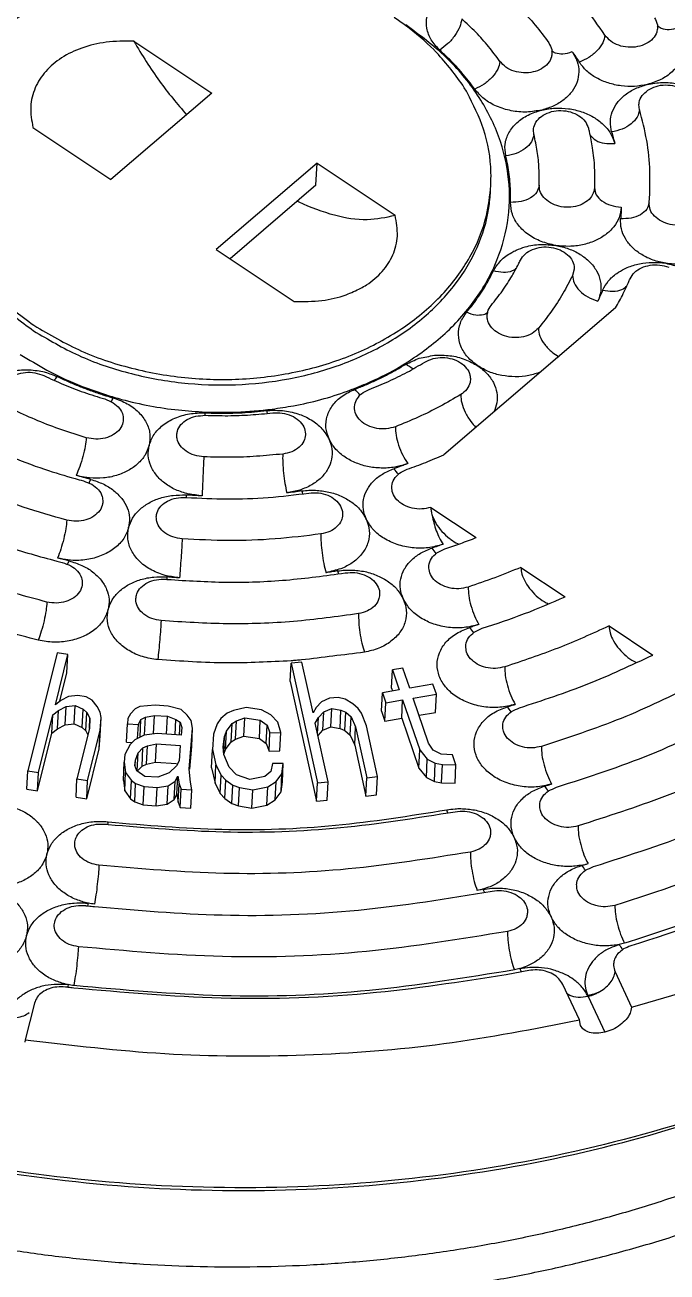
# Model space of a CAD drawing. Extents: x 0 to 594, y 0 to 420.
# Drawn here: x 288.3 to 317.3, y 281.8 to 338 of the extents above; entities that cross this region are included whole.
import ezdxf

# ---------------------------------------------------------------- set-up
doc = ezdxf.new("R2010")
doc.units = 0
doc.header["$LTSCALE"] = 32.67
doc.header["$MEASUREMENT"] = 0

msp = doc.modelspace()

# ---------------------------------------------------------------- linework, layer by layer
at = {"color": 7, "linetype": 'Continuous'}
for p, q in [((293.241, 337.252), (296.761, 334.91)), ((296.761, 334.91), (292.211, 331.024)), ((316.051, 334.168), (316.022, 334.409)), ((288.691, 333.366), (292.211, 331.024)), ((311.284, 333.051), (311.265, 333.256)), ((301.506, 331.754), (296.955, 327.868)), ((301.455, 330.763), (301.506, 331.754)), ((301.506, 331.754), (305.026, 329.412)), ((301.455, 330.763), (297.579, 327.453)), ((314.017, 330.656), (314.017, 330.646)), ((314.017, 330.648), (314.017, 330.648)), ((316.481, 329.992), (316.507, 330.377)), ((316.479, 329.968), (316.481, 329.992)), ((296.955, 327.868), (300.476, 325.526)), ((313.1, 326.979), (313.028, 326.702)), ((314.967, 325.23), (307.217, 318.611)), ((306.638, 316.242), (308.685, 314.88)), ((310.701, 313.539), (312.696, 312.212)), ((314.675, 310.895), (316.641, 309.587)), ((289.788, 309.685), (288.458, 304.368)), ((289.704, 307.344), (290.27, 309.606)), ((290.27, 309.606), (289.788, 309.685)), ((290.227, 308.78), (290.27, 309.606)), ((300.293, 308.392), (300.336, 309.218)), ((300.82, 309.267), (300.336, 309.218)), ((300.336, 309.218), (301.522, 303.826)), ((301.325, 306.973), (300.82, 309.267)), ((289.908, 307.503), (290.227, 308.78)), ((304.861, 308.094), (304.903, 308.92)), ((305.378, 309.001), (304.903, 308.92)), ((304.903, 308.92), (305.21, 308.017)), ((305.685, 308.098), (305.378, 309.001)), ((300.293, 308.392), (301.48, 303)), ((304.861, 308.094), (304.905, 307.965)), ((306.731, 308.276), (305.685, 308.098)), ((306.884, 307.824), (306.731, 308.276)), ((289.954, 307.539), (289.704, 307.344)), ((290.299, 307.718), (289.954, 307.539)), ((290.714, 307.768), (290.299, 307.718)), ((291.099, 307.706), (290.714, 307.768)), ((291.36, 307.545), (291.099, 307.706)), ((291.593, 307.272), (291.36, 307.545)), ((302.07, 307.636), (301.708, 307.481)), ((302.457, 307.675), (302.07, 307.636)), ((302.772, 307.59), (302.457, 307.675)), ((303.113, 307.39), (302.772, 307.59)), ((304.408, 307.061), (304.45, 307.887)), ((305.21, 308.017), (304.45, 307.887)), ((304.45, 307.887), (304.604, 307.435)), ((304.604, 307.435), (305.364, 307.565)), ((305.321, 306.739), (305.364, 307.565)), ((305.364, 307.565), (306.132, 305.306)), ((305.839, 307.646), (306.884, 307.824)), ((306.53, 305.613), (305.839, 307.646)), ((306.842, 306.998), (306.884, 307.824)), ((289.591, 306.891), (289.84, 307.086)), ((289.798, 306.26), (289.84, 307.086)), ((289.84, 307.086), (290.186, 307.266)), ((290.144, 306.439), (290.186, 307.266)), ((290.186, 307.266), (290.6, 307.316)), ((290.558, 306.49), (290.6, 307.316)), ((290.6, 307.316), (290.958, 307.14)), ((290.915, 306.314), (290.958, 307.14)), ((290.958, 307.14), (291.123, 306.996)), ((291.08, 306.169), (291.123, 306.996)), ((291.123, 306.996), (291.259, 306.738)), ((291.73, 307.015), (291.593, 307.272)), ((291.769, 306.773), (291.73, 307.015)), ((293.307, 307.159), (293.092, 306.942)), ((293.513, 307.26), (293.307, 307.159)), ((294.208, 307.328), (293.513, 307.26)), ((294.795, 307.287), (294.208, 307.328)), ((295.373, 307.131), (294.795, 307.287)), ((295.648, 306.88), (295.373, 307.131)), ((297.447, 306.965), (297.172, 306.727)), ((297.732, 307.087), (297.447, 306.965)), ((298.311, 307.216), (297.732, 307.087)), ((299.005, 307.116), (298.311, 307.216)), ((299.416, 306.893), (299.005, 307.116)), ((301.468, 307.222), (301.325, 306.973)), ((301.708, 307.481), (301.468, 307.222)), ((301.569, 306.763), (301.809, 307.022)), ((301.766, 306.196), (301.809, 307.022)), ((301.809, 307.022), (302.171, 307.177)), ((302.128, 306.351), (302.171, 307.177)), ((302.171, 307.177), (302.583, 307.102)), ((302.54, 306.275), (302.583, 307.102)), ((302.583, 307.102), (302.802, 307.007)), ((302.759, 306.18), (302.802, 307.007)), ((302.802, 307.007), (303.046, 306.797)), ((303.357, 307.181), (303.113, 307.39)), ((303.505, 306.961), (303.357, 307.181)), ((303.728, 306.397), (303.505, 306.961)), ((304.408, 307.061), (304.561, 306.609)), ((304.561, 306.609), (304.604, 307.435)), ((306.102, 306.872), (306.842, 306.998)), ((288.94, 304.29), (289.591, 306.891)), ((289.548, 306.065), (289.591, 306.891)), ((289.798, 306.26), (290.144, 306.439)), ((290.144, 306.439), (290.558, 306.49)), ((290.558, 306.49), (290.915, 306.314)), ((291.235, 306.27), (291.259, 306.738)), ((291.259, 306.738), (291.242, 306.27)), ((291.724, 306.191), (291.769, 306.773)), ((291.727, 305.947), (291.769, 306.773)), ((292.913, 305.661), (292.956, 306.487)), ((292.975, 306.718), (292.956, 306.487)), ((292.956, 306.487), (293.445, 306.453)), ((293.092, 306.942), (292.975, 306.718)), ((293.413, 305.83), (293.445, 306.453)), ((293.445, 306.453), (293.563, 306.677)), ((293.522, 305.883), (293.563, 306.677)), ((293.563, 306.677), (293.768, 306.779)), ((293.726, 305.971), (293.768, 306.779)), ((293.768, 306.779), (294.169, 306.867)), ((294.127, 306.041), (294.169, 306.867)), ((294.169, 306.867), (294.757, 306.826)), ((294.715, 306.017), (294.757, 306.826)), ((294.757, 306.826), (295.139, 306.684)), ((295.103, 305.991), (295.139, 306.684)), ((295.139, 306.684), (295.325, 306.555)), ((295.295, 305.976), (295.325, 306.555)), ((295.325, 306.555), (295.404, 306.318)), ((295.824, 306.636), (295.648, 306.88)), ((295.894, 306.284), (295.824, 306.636)), ((296.995, 306.491), (296.836, 306.024)), ((297.172, 306.727), (296.995, 306.491)), ((297.414, 306.153), (297.68, 306.506)), ((297.638, 305.68), (297.68, 306.506)), ((297.68, 306.506), (297.867, 306.627)), ((297.824, 305.8), (297.867, 306.627)), ((297.867, 306.627), (298.249, 306.751)), ((298.207, 305.925), (298.249, 306.751)), ((298.249, 306.751), (298.944, 306.651)), ((298.902, 305.825), (298.944, 306.651)), ((298.944, 306.651), (299.257, 306.426)), ((299.214, 305.6), (299.257, 306.426)), ((299.257, 306.426), (299.382, 306.081)), ((299.737, 306.553), (299.416, 306.893)), ((299.872, 306.092), (299.737, 306.553)), ((301.426, 306.514), (301.569, 306.763)), ((302.006, 303.876), (301.426, 306.514)), ((301.531, 306.034), (301.569, 306.763)), ((303.003, 305.971), (303.046, 306.797)), ((303.046, 306.797), (303.244, 306.348)), ((304.233, 304.103), (303.728, 306.397)), ((304.561, 306.609), (305.321, 306.739)), ((305.321, 306.739), (306.09, 304.48)), ((288.898, 303.464), (289.548, 306.065)), ((289.548, 306.065), (289.798, 306.26)), ((291.242, 306.27), (290.676, 304.008)), ((290.915, 306.314), (291.08, 306.169)), ((291.08, 306.169), (291.173, 305.994)), ((291.159, 303.929), (291.724, 306.191)), ((291.682, 305.365), (291.724, 306.191)), ((291.682, 305.365), (291.727, 305.947)), ((293.701, 305.972), (293.29, 305.769)), ((294.298, 306.046), (293.701, 305.972)), ((295.375, 305.972), (294.298, 306.046)), ((295.404, 306.318), (295.375, 305.972)), ((295.74, 304.439), (295.894, 306.284)), ((295.851, 305.457), (295.894, 306.284)), ((296.836, 306.024), (296.793, 305.327)), ((297.273, 305.454), (297.334, 305.919)), ((297.296, 305.17), (297.334, 305.919)), ((297.334, 305.919), (297.414, 306.153)), ((297.372, 305.327), (297.414, 306.153)), ((297.824, 305.8), (298.207, 305.925)), ((298.207, 305.925), (298.902, 305.825)), ((299.34, 305.255), (299.382, 306.081)), ((299.382, 306.081), (299.872, 306.092)), ((299.829, 305.266), (299.872, 306.092)), ((301.548, 305.96), (301.766, 306.196)), ((301.766, 306.196), (302.128, 306.351)), ((302.128, 306.351), (302.54, 306.275)), ((302.54, 306.275), (302.759, 306.18)), ((302.759, 306.18), (303.003, 305.971)), ((303.003, 305.971), (303.201, 305.522)), ((303.201, 305.522), (303.244, 306.348)), ((303.244, 306.348), (303.749, 304.053)), ((291.116, 303.103), (291.682, 305.365)), ((293.075, 305.552), (292.84, 305.104)), ((292.913, 305.661), (293.166, 305.644)), ((293.29, 305.769), (293.075, 305.552)), ((293.438, 305.179), (293.653, 305.396)), ((293.61, 304.569), (293.653, 305.396)), ((293.653, 305.396), (293.858, 305.497)), ((293.816, 304.671), (293.858, 305.497)), ((293.858, 305.497), (294.259, 305.585)), ((294.217, 304.759), (294.259, 305.585)), ((294.259, 305.585), (295.337, 305.511)), ((295.337, 305.511), (295.279, 304.819)), ((295.766, 304.437), (295.851, 305.457)), ((296.75, 304.501), (296.793, 305.327)), ((296.793, 305.327), (296.946, 304.635)), ((297.301, 305.107), (297.273, 305.454)), ((297.3, 305.117), (297.372, 305.327)), ((297.372, 305.327), (297.638, 305.68)), ((297.638, 305.68), (297.824, 305.8)), ((298.902, 305.825), (299.214, 305.6)), ((299.214, 305.6), (299.34, 305.255)), ((299.34, 305.255), (299.829, 305.266)), ((303.201, 305.522), (303.706, 303.227)), ((306.09, 304.48), (306.132, 305.306)), ((306.132, 305.306), (306.476, 304.887)), ((306.741, 305.291), (306.53, 305.613)), ((307.103, 305.113), (306.741, 305.291)), ((292.769, 303.932), (292.812, 304.758)), ((292.84, 305.104), (292.812, 304.758)), ((292.812, 304.758), (292.871, 304.29)), ((293.292, 304.609), (293.311, 304.84)), ((293.299, 304.609), (293.311, 304.84)), ((293.311, 304.84), (293.438, 305.179)), ((293.396, 304.37), (293.438, 305.179)), ((293.816, 304.671), (294.217, 304.759)), ((294.217, 304.759), (295.169, 304.693)), ((295.279, 304.819), (295.162, 304.595)), ((297.543, 304.533), (297.301, 305.107)), ((299.982, 304.703), (299.493, 304.692)), ((299.921, 304.238), (299.982, 304.703)), ((299.94, 303.877), (299.982, 304.703)), ((306.433, 304.061), (306.476, 304.887)), ((306.476, 304.887), (306.838, 304.71)), ((306.795, 303.884), (306.838, 304.71)), ((306.838, 304.71), (307.161, 304.646)), ((307.616, 305.082), (307.103, 305.113)), ((307.77, 304.63), (307.616, 305.082)), ((288.415, 303.542), (288.458, 304.368)), ((288.458, 304.368), (288.94, 304.29)), ((288.898, 303.464), (288.94, 304.29)), ((292.829, 303.464), (292.871, 304.29)), ((292.871, 304.29), (293.136, 303.924)), ((293.37, 304.372), (293.292, 304.609)), ((293.743, 304.114), (293.37, 304.372)), ((293.395, 304.352), (293.61, 304.569)), ((293.61, 304.569), (293.816, 304.671)), ((294.839, 304.27), (294.33, 304.073)), ((295.162, 304.595), (294.839, 304.27)), ((295.79, 303.856), (295.74, 304.439)), ((296.75, 304.501), (296.904, 303.809)), ((296.904, 303.809), (296.946, 304.635)), ((296.946, 304.635), (297.179, 304.177)), ((297.136, 303.351), (297.179, 304.177)), ((297.179, 304.177), (297.393, 303.95)), ((297.864, 304.192), (297.543, 304.533)), ((298.471, 303.974), (297.864, 304.192)), ((299.422, 304.343), (299.147, 304.105)), ((299.493, 304.692), (299.422, 304.343)), ((299.655, 303.885), (299.921, 304.238)), ((299.879, 303.412), (299.921, 304.238)), ((306.09, 304.48), (306.433, 304.061)), ((307.119, 303.819), (307.161, 304.646)), ((307.161, 304.646), (307.77, 304.63)), ((307.727, 303.804), (307.77, 304.63)), ((290.634, 303.181), (290.676, 304.008)), ((290.676, 304.008), (291.159, 303.929)), ((291.116, 303.103), (291.159, 303.929)), ((292.769, 303.932), (292.829, 303.464)), ((293.094, 303.098), (293.136, 303.924)), ((293.136, 303.924), (293.322, 303.795)), ((293.28, 302.969), (293.322, 303.795)), ((293.322, 303.795), (293.704, 303.653)), ((293.662, 302.827), (293.704, 303.653)), ((293.704, 303.653), (294.292, 303.612)), ((294.33, 304.073), (293.743, 304.114)), ((294.249, 302.786), (294.292, 303.612)), ((294.292, 303.612), (294.791, 303.693)), ((294.749, 302.867), (294.791, 303.693)), ((294.791, 303.693), (295.104, 303.904)), ((295.062, 303.077), (295.104, 303.904)), ((295.104, 303.904), (295.221, 304.127)), ((295.179, 303.301), (295.221, 304.127)), ((295.221, 304.127), (295.29, 303.775)), ((295.248, 302.949), (295.29, 303.775)), ((295.29, 303.775), (295.369, 303.537)), ((295.859, 303.503), (295.79, 303.856)), ((296.904, 303.809), (297.136, 303.351)), ((297.351, 303.124), (297.393, 303.95)), ((297.393, 303.95), (297.705, 303.725)), ((297.663, 302.899), (297.705, 303.725)), ((297.705, 303.725), (298.008, 303.616)), ((297.966, 302.79), (298.008, 303.616)), ((298.008, 303.616), (298.605, 303.513)), ((299.147, 304.105), (298.471, 303.974)), ((298.605, 303.513), (299.282, 303.644)), ((299.239, 302.818), (299.282, 303.644)), ((299.282, 303.644), (299.655, 303.885)), ((299.613, 303.058), (299.655, 303.885)), ((299.879, 303.412), (299.94, 303.877)), ((301.48, 303), (301.522, 303.826)), ((301.522, 303.826), (302.006, 303.876)), ((301.964, 303.049), (302.006, 303.876)), ((303.706, 303.227), (303.749, 304.053)), ((303.749, 304.053), (304.233, 304.103)), ((304.19, 303.277), (304.233, 304.103)), ((306.433, 304.061), (306.795, 303.884)), ((306.795, 303.884), (307.119, 303.819)), ((307.119, 303.819), (307.727, 303.804)), ((288.415, 303.542), (288.898, 303.464)), ((290.634, 303.181), (291.116, 303.103)), ((292.829, 303.464), (293.094, 303.098)), ((293.094, 303.098), (293.28, 302.969)), ((294.749, 302.867), (295.062, 303.077)), ((295.062, 303.077), (295.179, 303.301)), ((295.179, 303.301), (295.248, 302.949)), ((295.327, 302.711), (295.369, 303.537)), ((295.369, 303.537), (295.859, 303.503)), ((295.816, 302.677), (295.859, 303.503)), ((297.136, 303.351), (297.351, 303.124)), ((297.351, 303.124), (297.663, 302.899)), ((298.563, 302.687), (298.605, 303.513)), ((299.239, 302.818), (299.613, 303.058)), ((299.613, 303.058), (299.879, 303.412)), ((301.48, 303), (301.964, 303.049)), ((303.706, 303.227), (304.19, 303.277)), ((293.28, 302.969), (293.662, 302.827)), ((293.662, 302.827), (294.249, 302.786)), ((294.249, 302.786), (294.749, 302.867)), ((295.248, 302.949), (295.327, 302.711)), ((295.327, 302.711), (295.816, 302.677)), ((297.663, 302.899), (297.966, 302.79)), ((297.966, 302.79), (298.563, 302.687)), ((298.563, 302.687), (299.239, 302.818)), ((314.944, 295.311), (315.69, 293.705)), ((313.334, 293.134), (312.587, 294.74)), ((313.723, 294.199), (314.475, 292.583)), ((288.758, 293.892), (288.346, 292.244)), ((313.379, 292.891), (313.334, 293.134)), ((288.346, 292.244), (288.331, 292.141))]:
    msp.add_line(p, q, dxfattribs=at)
for points in [[(314.488, 337.529), (313.586, 338.771), (312.534, 339.947), (311.341, 341.047)], [(289.451, 339.102), (288.551, 338.634), (286.661, 337.316), (285.162, 335.739), (284.109, 333.964), (283.544, 332.059), (283.487, 330.099), (283.94, 328.156), (284.888, 326.302), (286.078, 324.828)], [(307.034, 336.859), (306.655, 337.321), (306.461, 337.837), (306.466, 338.365), (306.665, 338.863), (307.04, 339.294)], [(309.931, 339.444), (310.672, 338.727), (311.345, 337.974), (311.949, 337.189)], [(305.493, 337.971), (304.984, 338.329)], [(306.893, 336.749), (306.779, 336.865), (305.493, 337.971)], [(306.115, 323.146), (306.97, 323.81), (308.47, 325.387), (309.522, 327.162), (310.087, 329.067), (310.144, 331.027), (309.691, 332.97), (308.744, 334.824), (307.332, 336.52), (305.51, 337.988)], [(308.028, 338.272), (307.94, 337.911), (307.72, 337.516), (307.402, 337.147), (307.034, 336.859)], [(309.753, 336.345), (309.237, 337.015), (308.661, 337.659), (308.028, 338.272)], [(317.806, 337.873), (318.027, 337.36), (318.049, 336.829), (317.874, 336.322), (317.519, 335.879), (317.014, 335.532), (316.397, 335.306)], [(316.729, 338.309), (316.85, 337.994), (316.856, 337.855)], [(316.839, 337.968), (317.026, 337.839)], [(317.026, 337.839), (317.381, 337.787), (317.806, 337.873)], [(314.488, 337.529), (314.387, 337.183), (314.13, 336.831), (313.758, 336.525), (313.326, 336.313)], [(316.856, 337.855), (316.822, 337.67), (316.648, 337.375), (316.348, 337.147), (315.959, 337.011), (315.528, 336.985), (315.106, 337.072), (314.745, 337.261), (314.488, 337.529)], [(293.241, 337.252), (291.991, 337.209), (290.897, 336.949), (289.981, 336.503), (289.272, 335.897), (288.798, 335.157), (288.592, 334.307), (288.691, 333.366)], [(293.241, 337.252), (294.399, 335.452), (295.622, 333.937)], [(308.273, 334.942), (308.141, 335.161), (306.893, 336.749)], [(308.612, 335.097), (308.335, 335.468), (308.039, 335.83), (307.723, 336.183), (307.388, 336.526), (307.034, 336.859)], [(313.005, 336.785), (313.232, 336.342), (313.307, 335.878), (313.228, 335.42), (313.004, 334.996), (312.649, 334.631), (312.186, 334.345), (311.639, 334.154)], [(311.949, 337.189), (312.087, 336.877), (312.099, 336.703)], [(312.078, 336.831), (312.241, 336.729)], [(312.241, 336.729), (312.588, 336.686), (313.005, 336.785)], [(313.005, 336.785), (313.168, 336.55), (313.326, 336.313)], [(309.753, 336.345), (309.653, 335.997), (309.401, 335.637), (309.035, 335.321), (308.612, 335.097)], [(312.099, 336.703), (312.075, 336.552), (311.916, 336.252), (311.628, 336.015), (311.247, 335.869), (310.817, 335.83), (310.392, 335.905), (310.022, 336.084), (309.753, 336.345)], [(316.397, 335.306), (315.815, 335.221), (315.218, 335.244), (314.638, 335.373), (314.109, 335.602), (313.662, 335.921), (313.326, 336.313)], [(311.639, 334.154), (310.957, 334.065), (310.261, 334.123), (309.603, 334.325), (309.038, 334.658), (308.612, 335.097)], [(314.789, 333.165), (314.73, 333.625), (314.82, 334.073), (315.05, 334.487), (315.405, 334.842), (315.862, 335.12), (316.397, 335.306)], [(316.397, 335.306), (317.078, 335.394), (317.771, 335.337), (318.424, 335.138), (318.752, 334.971)], [(316.425, 335.054), (316.791, 335.221), (317.214, 335.283), (317.645, 335.231), (318.03, 335.072), (318.323, 334.826), (318.49, 334.521)], [(309.342, 330.748), (309.347, 331.342), (309.01, 333.293), (308.273, 334.942)], [(316.022, 334.409), (316.032, 334.494), (316.162, 334.802), (316.425, 335.054)], [(310.013, 332.083), (309.986, 332.619), (310.159, 333.13), (310.515, 333.577), (311.022, 333.927), (311.639, 334.154)], [(311.639, 334.154), (312.235, 334.239), (312.844, 334.212), (313.432, 334.075), (313.965, 333.835), (314.41, 333.505), (314.739, 333.101), (314.928, 332.649)], [(311.703, 333.925), (312.078, 334.081), (312.504, 334.13), (312.932, 334.066), (313.309, 333.897), (313.591, 333.642), (313.742, 333.334)], [(316.051, 334.168), (315.942, 333.839), (315.664, 333.532), (315.259, 333.296), (314.789, 333.165)], [(316.507, 330.377), (316.513, 331.388), (316.37, 332.784), (316.051, 334.168)], [(311.265, 333.256), (311.281, 333.376), (311.427, 333.68), (311.703, 333.925)], [(311.284, 333.051), (311.174, 332.724), (310.894, 332.425), (310.486, 332.2), (310.013, 332.083)], [(311.52, 330.763), (311.512, 331.528), (311.433, 332.291), (311.284, 333.051)], [(313.742, 333.334), (313.777, 333.184)], [(313.777, 333.184), (313.916, 332.445), (314.008, 331.551), (314.017, 330.656)], [(313.819, 333.028), (314.072, 332.791), (314.461, 332.658), (314.928, 332.649)], [(314.789, 333.165), (314.862, 332.908), (314.928, 332.649)], [(284.362, 331.783), (284.389, 330.71), (284.811, 328.895), (285.696, 327.162), (287.014, 325.577), (288.72, 324.202)], [(284.375, 332.03), (284.369, 331.437), (284.707, 329.485), (285.576, 327.617), (286.937, 325.914), (288.733, 324.449)], [(310.228, 329.99), (310.232, 330.41), (310.212, 330.83), (310.169, 331.249), (310.102, 331.666), (310.013, 332.083)], [(288.733, 324.449), (290.883, 323.289), (293.295, 322.482), (295.862, 322.064), (298.473, 322.054), (301.013, 322.453), (303.372, 323.241), (305.446, 324.386), (307.145, 325.837), (308.394, 327.53), (309.139, 329.392), (309.342, 330.748)], [(311.52, 330.763), (311.408, 330.451), (311.124, 330.195), (310.709, 330.033), (310.228, 329.99)], [(314.017, 330.646), (313.93, 330.339), (313.703, 330.067), (313.364, 329.872), (312.952, 329.778), (312.519, 329.797), (312.115, 329.925), (311.79, 330.149), (311.583, 330.44), (311.52, 330.763)], [(314.017, 330.648), (314.096, 330.336), (314.353, 330.057), (314.749, 329.86), (315.224, 329.777)], [(288.72, 324.202), (290.743, 323.097), (292.994, 322.308), (295.385, 321.861), (297.828, 321.771), (300.232, 322.039), (302.509, 322.656), (304.57, 323.598), (306.335, 324.829), (307.737, 326.303), (308.72, 327.961), (309.249, 329.741), (309.329, 330.495)], [(300.618, 330.045), (300.684, 330.013), (302.294, 329.424), (303.766, 329.221), (305.026, 329.412)], [(312.267, 328.05), (311.608, 328.232), (311.033, 328.542), (310.588, 328.961), (310.311, 329.457), (310.228, 329.99)], [(315.224, 329.777), (315.128, 329.315), (314.885, 328.891), (314.511, 328.531), (314.031, 328.255), (313.475, 328.078), (312.876, 328.008), (312.267, 328.05)], [(316.479, 329.973), (316.37, 329.683), (316.086, 329.434), (315.672, 329.284), (315.192, 329.255)], [(315.224, 329.777), (315.211, 329.516), (315.192, 329.255)], [(318.974, 329.815), (318.871, 329.501), (318.63, 329.235), (318.281, 329.05), (317.864, 328.968), (317.431, 328.999), (317.034, 329.139), (316.72, 329.371), (316.528, 329.667), (316.479, 329.968)], [(303.475, 326.12), (303.735, 326.276), (304.445, 326.881), (304.918, 327.621), (305.125, 328.472), (305.026, 329.412)], [(317.226, 327.244), (316.657, 327.391), (316.146, 327.634), (315.722, 327.962), (315.408, 328.356), (315.227, 328.795), (315.192, 329.255)], [(320.178, 328.9), (320.031, 328.38), (319.697, 327.92), (319.204, 327.554), (318.597, 327.311), (317.921, 327.205), (317.226, 327.244)], [(243.498, 328.175), (243.458, 326.478), (244.025, 320.781), (245.66, 315.177), (248.33, 309.782), (251.984, 304.701), (256.549, 300.041), (261.929, 295.901), (268.017, 292.362), (274.685, 289.498), (281.796, 287.367), (289.208, 286.012), (296.769, 285.46), (304.324, 285.721), (311.721, 286.79), (318.81, 288.647), (325.444, 291.252), (331.49, 294.553), (336.826, 298.485)], [(310.281, 327.736), (310.49, 327.84)], [(310.49, 327.84), (310.893, 327.983), (311.572, 328.089), (312.267, 328.05)], [(310.675, 327.384), (310.889, 327.663), (311.219, 327.866), (311.626, 327.971), (312.06, 327.963), (312.468, 327.845)], [(312.267, 328.05), (312.849, 327.899), (313.368, 327.648), (313.795, 327.311), (314.104, 326.906), (314.276, 326.457), (314.297, 325.991), (314.163, 325.535)], [(312.468, 327.845), (312.803, 327.63), (313.022, 327.344), (313.101, 327.022), (313.1, 326.979)], [(309.358, 325.349), (309.86, 326.003), (310.3, 326.682), (310.586, 327.206)], [(309.455, 326.899), (309.788, 327.365), (310.281, 327.736)], [(310.586, 327.206), (310.675, 327.384)], [(315.369, 326.996), (315.494, 327.053), (316.043, 327.222), (316.631, 327.287), (317.226, 327.244)], [(317.226, 327.244), (317.885, 327.063), (318.457, 326.754), (318.901, 326.34), (319.179, 325.849), (319.266, 325.32), (319.251, 325.146)], [(308.251, 325.038), (308.534, 325.394), (308.795, 325.758), (309.036, 326.131), (309.256, 326.511), (309.455, 326.899)], [(310.502, 327.022), (310.3, 326.9), (309.909, 326.832), (309.455, 326.899)], [(313.028, 326.702), (312.59, 325.88), (312.075, 325.085), (311.487, 324.32)], [(313.028, 326.702), (313.102, 326.36), (313.343, 326.018), (313.715, 325.728), (314.163, 325.535)], [(314.384, 326.026), (314.638, 326.439), (315.016, 326.787), (315.369, 326.996)], [(315.619, 326.545), (315.816, 326.827), (316.131, 327.039), (316.526, 327.156), (316.956, 327.165), (317.367, 327.064)], [(300.476, 325.526), (301.726, 325.569), (302.82, 325.829), (303.475, 326.12)], [(315.479, 326.213), (315.239, 326.051), (314.844, 325.971), (314.384, 326.026)], [(314.967, 325.23), (315.314, 325.88), (315.548, 326.38)], [(315.548, 326.38), (315.619, 326.545)], [(314.384, 326.026), (314.276, 325.78), (314.163, 325.535)], [(308.755, 322.621), (308.295, 323.023), (307.995, 323.503), (307.882, 324.027), (307.968, 324.552), (308.251, 325.038)], [(309.016, 324.916), (308.661, 324.904), (308.251, 325.038)], [(309.205, 325.015), (309.016, 324.916)], [(309.175, 324.899), (309.199, 325.05), (309.358, 325.349)], [(311.487, 324.32), (311.2, 324.083), (310.818, 323.936), (310.389, 323.898), (309.964, 323.973), (309.594, 324.151), (309.324, 324.412), (309.187, 324.725), (309.175, 324.899)], [(336.79, 298.536), (331.543, 294.681), (325.499, 291.382), (318.87, 288.779), (311.791, 286.923), (304.404, 285.851), (296.855, 285.583), (289.297, 286.126), (281.886, 287.47), (274.775, 289.586), (268.108, 292.43), (262.019, 295.948), (256.632, 300.065), (252.058, 304.697), (248.389, 309.753), (245.699, 315.128), (244.045, 320.714), (243.549, 324.311)], [(311.487, 324.32), (311.552, 323.965), (311.769, 323.585), (312.105, 323.239), (312.403, 323.035)], [(288.121, 323.138), (289.32, 322.424)], [(303.725, 321.818), (305.081, 322.491), (306.115, 323.146)], [(303.847, 321.554), (304.725, 321.921), (305.565, 322.334), (306.363, 322.791)], [(304.169, 321.974), (304.63, 322.2), (305.077, 322.442), (305.511, 322.697)], [(305.511, 322.697), (306.114, 322.969)], [(305.822, 322.481), (305.511, 322.697)], [(306.114, 322.969), (306.796, 323.099)], [(306.363, 322.791), (306.737, 322.947), (307.164, 322.997), (307.592, 322.933), (307.969, 322.763), (308.25, 322.509), (308.401, 322.2), (308.42, 321.995)], [(306.796, 323.099), (307.499, 323.079), (308.169, 322.915), (308.755, 322.621)], [(286.592, 321.831), (287.114, 322.165), (287.745, 322.376), (288.439, 322.445), (289.142, 322.365)], [(287.284, 321.459), (287.37, 321.766), (287.597, 322.038), (287.937, 322.233), (288.349, 322.327), (288.782, 322.308), (289.186, 322.18)], [(289.142, 322.365), (289.241, 322.341)], [(289.186, 322.18), (290.072, 321.783), (290.99, 321.432), (291.937, 321.129)], [(289.241, 322.341), (289.797, 322.138)], [(289.32, 322.424), (290.282, 321.957), (292.002, 321.311)], [(289.639, 321.972), (289.797, 322.138)], [(289.797, 322.138), (290.28, 321.915), (290.773, 321.707), (291.277, 321.515), (291.791, 321.338)], [(308.755, 322.621), (309.167, 322.273), (309.456, 321.864), (309.608, 321.417), (309.611, 320.957), (309.476, 320.535)], [(311.588, 322.34), (311.052, 322.187), (310.445, 322.132), (309.838, 322.19), (309.263, 322.356), (308.755, 322.621)], [(299.486, 320.672), (300.438, 320.824), (302.875, 321.483), (303.725, 321.818)], [(303.209, 321.565), (303.696, 321.762)], [(303.696, 321.762), (304.169, 321.974)], [(308.42, 321.995), (308.404, 321.875), (308.259, 321.571), (307.982, 321.326)], [(291.791, 321.338), (291.982, 321.277)], [(291.937, 321.129), (292.314, 320.96)], [(291.982, 321.277), (292.314, 321.177)], [(292.002, 321.311), (292.692, 321.112), (295.251, 320.634), (296.469, 320.541)], [(292.22, 321.002), (292.314, 321.177)], [(292.314, 321.177), (292.944, 320.913), (293.453, 320.532), (293.8, 320.065), (293.963, 319.551), (293.931, 319.03)], [(302.044, 319.319), (301.906, 319.834), (301.962, 320.355), (302.211, 320.843), (302.637, 321.259), (303.209, 321.565)], [(303.194, 320.78), (303.28, 321.086), (303.483, 321.338)], [(303.44, 321.308), (303.209, 321.565)], [(303.483, 321.338), (303.507, 321.359), (303.847, 321.554)], [(307.982, 321.326), (307.048, 320.792), (306.065, 320.308), (305.038, 319.878)], [(307.982, 321.326), (308.027, 320.955), (308.189, 320.528), (308.443, 320.111), (308.666, 319.848)], [(291.099, 319.382), (289.991, 319.736), (288.916, 320.146), (287.879, 320.611)], [(292.314, 320.96), (292.595, 320.706), (292.747, 320.397), (292.766, 320.191)], [(293.931, 319.03), (294.153, 319.52), (294.55, 319.943), (295.095, 320.265), (295.747, 320.458), (296.455, 320.504)], [(296.451, 320.394), (296.455, 320.504)], [(296.455, 320.504), (297.014, 320.489), (297.573, 320.491), (298.129, 320.511), (298.684, 320.548), (299.237, 320.603)], [(296.464, 320.393), (297.482, 320.376), (298.497, 320.413), (299.504, 320.502)], [(296.469, 320.541), (297.864, 320.537), (299.486, 320.672)], [(299.237, 320.603), (299.503, 320.623)], [(299.269, 320.48), (299.237, 320.603)], [(299.503, 320.623), (299.949, 320.607)], [(299.504, 320.502), (299.938, 320.494), (300.347, 320.376), (300.681, 320.161), (300.901, 319.875), (300.979, 319.553), (300.978, 319.51)], [(299.949, 320.607), (300.636, 320.462), (301.243, 320.181), (301.723, 319.79), (302.044, 319.319)], [(305.038, 319.878), (304.626, 319.784), (304.193, 319.803), (303.789, 319.931), (303.464, 320.155), (303.258, 320.445), (303.194, 320.769), (303.194, 320.78)], [(292.766, 320.191), (292.75, 320.071), (292.604, 319.768), (292.328, 319.523), (291.953, 319.367), (291.526, 319.318), (291.099, 319.382)], [(295.182, 319.521), (295.206, 319.672), (295.365, 319.971), (295.653, 320.209), (296.035, 320.355)], [(296.035, 320.355), (296.464, 320.393)], [(285.945, 319.357), (287.54, 318.602), (289.219, 317.961), (290.595, 317.539)], [(291.099, 319.382), (291.05, 318.999), (290.946, 318.542), (290.801, 318.079), (290.637, 317.682)], [(296.396, 318.52), (295.971, 318.595), (295.602, 318.774), (295.332, 319.035), (295.194, 319.347), (295.182, 319.521)], [(300.978, 319.51), (300.907, 319.233), (300.692, 318.955), (300.362, 318.751), (299.955, 318.647)], [(305.038, 319.878), (305.067, 319.498), (305.182, 319.049), (305.366, 318.598), (305.591, 318.214)], [(293.931, 319.03), (293.747, 318.598), (293.428, 318.215), (292.992, 317.905), (292.462, 317.684), (291.869, 317.569), (291.248, 317.567)], [(295.702, 316.843), (295.13, 317.038), (294.639, 317.33), (294.257, 317.699), (294.004, 318.122), (293.894, 318.574), (293.931, 319.03)], [(302.044, 319.319), (302.175, 318.869), (302.158, 318.412), (301.993, 317.975), (301.69, 317.581), (301.262, 317.257), (300.735, 317.022)], [(305.507, 318.184), (305.007, 318.057), (304.391, 318.015), (303.778, 318.087), (303.207, 318.269), (302.711, 318.546), (302.315, 318.903), (302.044, 319.319)], [(296.396, 318.52), (296.378, 318.133), (296.357, 317.662), (296.336, 317.179), (296.32, 316.758)], [(299.955, 318.647), (298.776, 318.543), (297.588, 318.5), (296.396, 318.52)], [(299.955, 318.647), (299.956, 318.26), (299.991, 317.791), (300.055, 317.311), (300.138, 316.893)], [(305.591, 318.214), (305.487, 318.175)], [(305.591, 318.214), (305.507, 318.184)], [(305.567, 317.96), (306.404, 318.271), (307.217, 318.611)], [(290.218, 315.668), (288.248, 316.255), (286.356, 316.977), (284.558, 317.828)], [(290.966, 317.589), (290.637, 317.682)], [(290.997, 317.6), (290.637, 317.682)], [(303.721, 315.71), (303.592, 316.15), (303.604, 316.598), (303.758, 317.03), (304.048, 317.42), (304.459, 317.746), (304.971, 317.987)], [(304.872, 317.171), (304.875, 317.205), (304.98, 317.516), (305.209, 317.769)], [(305.283, 318.099), (304.971, 317.987)], [(305.186, 317.724), (304.971, 317.987)], [(305.209, 317.769), (305.22, 317.778), (305.567, 317.96)], [(305.487, 318.175), (305.283, 318.099)], [(244.548, 317.488), (244.811, 315.551), (245.203, 313.625), (245.721, 311.712), (246.365, 309.819), (247.133, 307.949), (248.023, 306.107), (249.033, 304.298), (250.161, 302.527), (251.402, 300.797), (252.756, 299.113), (254.217, 297.48), (255.783, 295.901), (257.45, 294.38), (259.213, 292.921), (261.068, 291.528), (263.01, 290.204), (265.035, 288.953), (267.138, 287.776), (269.313, 286.679), (271.554, 285.662), (273.858, 284.73), (276.217, 283.883), (278.625, 283.124), (281.078, 282.456), (283.568, 281.879), (286.09, 281.395), (288.636, 281.005), (291.202, 280.711), (293.781, 280.513), (296.365, 280.411), (298.949, 280.406), (301.526, 280.498), (304.091, 280.686), (306.635, 280.97), (309.154, 281.35), (311.641, 281.824), (314.089, 282.392), (316.493, 283.051), (318.847, 283.8), (321.145, 284.638), (323.38, 285.562), (325.548, 286.57), (327.643, 287.659), (329.661, 288.828), (331.595, 290.072), (333.441, 291.388), (335.194, 292.774), (336.851, 294.227), (338.407, 295.741), (339.858, 297.314), (341.2, 298.942), (342.431, 300.621), (343.547, 302.346), (344.545, 304.113), (345.424, 305.918), (346.179, 307.757), (346.811, 309.624), (347.317, 311.516), (347.696, 313.427), (347.769, 313.895)], [(290.595, 317.539), (290.966, 317.44)], [(291.298, 317.501), (290.966, 317.589)], [(290.966, 317.44), (291.351, 317.282)], [(291.248, 317.567), (290.997, 317.6)], [(291.221, 317.335), (291.298, 317.501)], [(291.298, 317.501), (291.856, 317.297), (292.331, 317.003), (292.699, 316.636), (292.941, 316.218), (293.044, 315.775), (293.006, 315.329)], [(291.351, 317.282), (291.645, 317.035), (291.812, 316.731), (291.84, 316.49)], [(306.638, 316.242), (306.224, 316.17), (305.796, 316.209), (305.406, 316.354), (305.101, 316.588), (304.917, 316.883), (304.872, 317.171)], [(282.699, 316.552), (285.005, 315.424), (287.454, 314.489), (289.763, 313.821)], [(293.006, 315.329), (293.184, 315.752), (293.493, 316.128), (293.917, 316.438), (294.432, 316.661), (295.012, 316.784), (295.583, 316.8)], [(294.256, 315.82), (294.291, 316.005), (294.465, 316.299), (294.765, 316.528), (295.154, 316.663), (295.585, 316.689)], [(295.583, 316.8), (295.624, 316.797)], [(295.585, 316.689), (295.62, 316.687)], [(295.614, 316.687), (295.624, 316.797)], [(295.62, 316.687), (297.446, 316.623), (299.302, 316.689), (301.136, 316.887)], [(295.972, 316.775), (295.624, 316.797)], [(296.32, 316.758), (295.702, 316.843)], [(296.32, 316.758), (295.972, 316.775)], [(300.735, 317.022), (300.138, 316.893)], [(300.822, 316.982), (300.48, 316.935), (300.138, 316.893)], [(300.822, 316.982), (301.13, 317.012)], [(300.862, 316.856), (300.822, 316.982)], [(301.13, 317.012), (301.432, 317.013)], [(301.136, 316.887), (301.569, 316.892), (301.983, 316.785), (302.328, 316.579), (302.561, 316.299), (302.656, 315.98), (302.656, 315.901)], [(301.432, 317.013), (302.032, 316.932), (302.59, 316.747), (303.074, 316.47), (303.457, 316.118), (303.721, 315.71)], [(242.487, 316.095), (242.761, 314.084), (243.167, 312.083), (243.706, 310.097), (244.374, 308.13), (245.172, 306.188), (246.096, 304.275), (247.145, 302.397), (248.316, 300.557), (249.606, 298.761), (251.011, 297.012), (252.529, 295.316), (254.156, 293.676), (255.886, 292.096), (257.717, 290.581), (259.644, 289.135), (261.661, 287.76), (263.764, 286.46), (265.948, 285.238), (268.207, 284.098), (270.535, 283.043), (272.927, 282.074), (275.377, 281.195), (277.878, 280.407), (280.425, 279.712), (283.011, 279.113), (285.63, 278.611), (288.275, 278.206), (290.94, 277.9), (293.618, 277.694), (296.302, 277.589), (298.986, 277.584), (301.662, 277.679), (304.325, 277.875), (306.968, 278.17), (309.584, 278.564), (312.167, 279.057), (314.71, 279.646), (317.206, 280.331), (319.651, 281.109), (322.037, 281.979), (324.359, 282.939), (326.61, 283.985), (328.786, 285.117), (330.881, 286.33), (332.89, 287.622), (334.807, 288.989), (336.628, 290.429), (338.349, 291.937), (339.965, 293.51), (341.472, 295.144), (342.866, 296.834), (344.144, 298.578), (345.303, 300.369), (346.34, 302.205), (347.252, 304.08), (348.037, 305.989), (348.693, 307.928), (349.219, 309.893), (349.612, 311.877), (349.873, 313.877), (349.974, 315.239)], [(291.84, 316.49), (291.831, 316.405), (291.701, 316.097), (291.437, 315.845), (291.072, 315.678), (290.648, 315.616), (290.218, 315.668)], [(306.638, 316.242), (306.649, 316.072), (306.698, 315.879)], [(290.218, 315.668), (290.173, 315.284), (290.078, 314.824), (289.947, 314.358), (289.801, 313.956)], [(295.423, 314.822), (295.002, 314.908), (294.641, 315.097), (294.384, 315.365), (294.263, 315.681), (294.256, 315.82)], [(302.656, 315.901), (302.6, 315.658), (302.4, 315.373), (302.08, 315.16), (301.679, 315.044)], [(303.721, 315.71), (303.859, 315.196), (303.804, 314.677), (303.559, 314.192), (303.139, 313.779), (302.659, 313.506)], [(307.184, 314.575), (306.508, 314.424), (305.8, 314.424), (305.12, 314.571), (304.519, 314.85), (304.041, 315.24), (303.721, 315.71)], [(306.698, 315.879), (306.771, 315.541), (306.883, 315.191), (307.025, 314.859), (307.184, 314.575)], [(306.698, 315.879), (306.868, 315.524), (307.135, 315.162), (307.474, 314.841), (307.533, 314.795)], [(289.323, 311.973), (286.501, 312.777), (283.804, 313.807), (281.265, 315.049)], [(293.006, 315.329), (292.785, 314.839), (292.39, 314.419), (291.851, 314.098), (291.206, 313.904), (290.504, 313.854), (290.037, 313.904)], [(294.604, 313.187), (293.98, 313.453), (293.479, 313.833), (293.136, 314.297), (292.974, 314.808), (293.006, 315.329)], [(295.423, 314.822), (295.401, 314.434), (295.37, 313.964), (295.334, 313.482), (295.3, 313.062)], [(301.679, 315.044), (299.613, 314.821), (297.521, 314.747), (295.423, 314.822)], [(301.679, 315.044), (301.684, 314.658), (301.729, 314.19), (301.808, 313.712), (301.909, 313.297)], [(307.265, 314.374), (307.981, 314.619), (308.685, 314.88)], [(305.393, 312.115), (305.262, 312.562), (305.278, 313.016), (305.44, 313.454), (305.742, 313.847), (306.168, 314.173), (306.695, 314.41)], [(306.941, 314.491), (306.695, 314.41)], [(306.879, 314.164), (306.695, 314.41)], [(306.909, 314.195), (307.265, 314.374)], [(307.184, 314.575), (306.941, 314.491)], [(307.533, 314.795), (307.837, 314.608), (307.892, 314.583)], [(289.763, 313.821), (290.016, 313.76)], [(290.05, 313.893), (289.801, 313.956)], [(290.037, 313.904), (289.801, 313.956)], [(290.016, 313.76), (290.406, 313.608)], [(290.321, 313.827), (290.06, 313.89), (290.05, 313.893)], [(290.252, 313.667), (290.321, 313.827)], [(290.321, 313.827), (290.892, 313.629), (291.382, 313.336), (291.762, 312.967), (292.013, 312.544), (292.122, 312.094), (292.083, 311.641)], [(306.544, 313.576), (306.547, 313.622), (306.66, 313.934), (306.909, 314.195)], [(288.934, 310.254), (285.982, 311.095), (283.16, 312.172), (280.505, 313.472)], [(290.406, 313.608), (290.707, 313.366), (290.883, 313.064), (290.918, 312.802)], [(294.719, 313.155), (294.604, 313.187)], [(295.3, 313.062), (294.719, 313.155)], [(294.754, 312.994), (297.405, 312.871), (300.112, 312.968), (302.779, 313.287)], [(302.574, 313.471), (301.909, 313.297)], [(302.437, 313.378), (302.173, 313.336), (301.909, 313.297)], [(302.437, 313.378), (302.771, 313.415)], [(302.483, 313.25), (302.437, 313.378)], [(302.659, 313.506), (302.574, 313.471)], [(302.771, 313.415), (303.055, 313.419)], [(302.779, 313.287), (303.212, 313.3), (303.629, 313.2), (303.98, 313), (304.222, 312.724), (304.326, 312.406), (304.327, 312.306)], [(303.055, 313.419), (303.667, 313.345), (304.237, 313.162), (304.732, 312.884), (305.124, 312.528), (305.393, 312.115)], [(308.319, 312.65), (307.9, 312.575), (307.468, 312.613), (307.075, 312.76), (306.768, 312.998), (306.585, 313.297), (306.544, 313.576)], [(310.701, 313.539), (309.527, 313.072), (308.319, 312.65)], [(310.701, 313.539), (310.744, 313.227), (310.899, 312.869), (311.153, 312.504), (311.48, 312.18), (311.837, 311.943), (311.946, 311.892)], [(290.918, 312.802), (290.912, 312.739), (290.792, 312.429), (290.536, 312.171), (290.176, 311.998), (289.755, 311.929), (289.323, 311.973)], [(292.083, 311.641), (292.266, 312.07), (292.582, 312.451), (293.017, 312.763), (293.545, 312.984), (294.137, 313.102), (294.692, 313.11)], [(293.334, 312.132), (293.376, 312.338), (293.559, 312.629), (293.866, 312.852), (294.26, 312.981), (294.692, 312.999)], [(294.692, 313.11), (294.759, 313.105)], [(294.692, 312.999), (294.754, 312.994)], [(294.745, 312.992), (294.759, 313.105)], [(295.03, 313.082), (294.759, 313.105)], [(295.3, 313.062), (295.03, 313.082)], [(308.319, 312.65), (308.343, 312.268), (308.443, 311.813), (308.605, 311.354), (308.804, 310.962)], [(294.472, 311.136), (294.053, 311.23), (293.698, 311.425), (293.449, 311.698), (293.337, 312.015), (293.334, 312.132)], [(304.327, 312.306), (304.28, 312.083), (304.089, 311.795), (303.776, 311.576), (303.379, 311.453)], [(305.393, 312.115), (305.53, 311.608), (305.48, 311.096), (305.244, 310.616), (304.837, 310.204), (304.288, 309.893), (303.637, 309.71)], [(308.804, 310.962), (308.132, 310.824), (307.434, 310.832), (306.765, 310.984), (306.176, 311.264), (305.707, 311.651), (305.393, 312.115)], [(308.951, 310.791), (310.862, 311.451), (312.696, 312.212)], [(289.323, 311.973), (289.281, 311.589), (289.192, 311.128), (289.07, 310.659), (288.934, 310.254)], [(292.083, 311.641), (291.867, 311.158), (291.481, 310.741), (290.953, 310.421), (290.321, 310.223), (289.629, 310.165), (288.934, 310.254)], [(294.32, 309.378), (293.636, 309.513), (293.027, 309.783), (292.539, 310.163), (292.206, 310.623), (292.051, 311.128), (292.083, 311.641)], [(303.379, 311.453), (300.442, 311.101), (297.461, 310.995), (294.472, 311.136)], [(303.379, 311.453), (303.386, 311.067), (303.437, 310.601), (303.525, 310.124), (303.637, 309.71)], [(294.472, 311.136), (294.448, 310.749), (294.41, 310.279), (294.365, 309.798), (294.32, 309.378)], [(308.602, 310.896), (308.399, 310.832)], [(308.804, 310.962), (308.602, 310.896)], [(314.675, 310.895), (312.379, 309.901), (309.97, 309.055)], [(314.675, 310.895), (314.718, 310.581), (314.871, 310.223), (315.123, 309.862), (315.443, 309.544), (315.791, 309.312), (315.917, 309.255)], [(310.437, 307.362), (309.743, 307.23), (309.026, 307.254), (308.347, 307.427), (307.757, 307.733), (307.303, 308.147), (307.016, 308.635), (306.919, 309.161), (307.022, 309.683), (307.319, 310.162), (307.79, 310.556), (308.399, 310.832)], [(308.212, 309.987), (308.218, 310.048), (308.337, 310.358), (308.592, 310.616)], [(308.569, 310.594), (308.399, 310.832)], [(308.592, 310.616), (308.951, 310.791)], [(309.97, 309.055), (309.549, 308.986), (309.117, 309.029), (308.727, 309.18), (308.425, 309.421), (308.249, 309.722), (308.212, 309.987)], [(300.332, 309.325), (297.445, 309.231), (294.32, 309.378)], [(300.565, 309.342), (300.332, 309.325)], [(300.808, 309.362), (300.565, 309.342)], [(303.637, 309.71), (300.808, 309.362)], [(310.631, 307.21), (313.721, 308.285), (316.641, 309.587)], [(342.372, 304.371), (342.296, 304.232), (341.271, 302.494), (340.126, 300.801), (338.865, 299.157), (337.49, 297.566), (336.007, 296.033), (334.418, 294.562), (332.728, 293.157), (330.941, 291.82), (329.061, 290.557), (327.095, 289.37), (325.047, 288.263), (322.923, 287.238), (320.728, 286.298), (318.468, 285.446), (316.149, 284.683), (313.777, 284.012), (311.359, 283.435), (308.9, 282.954), (306.408, 282.568), (303.889, 282.28), (301.35, 282.091), (298.797, 282), (296.238, 282.008), (293.678, 282.115), (291.125, 282.321), (288.586, 282.625), (286.067, 283.026), (283.575, 283.523), (281.117, 284.116), (278.699, 284.801), (276.327, 285.579), (274.008, 286.446), (271.748, 287.4), (269.553, 288.438), (267.428, 289.559), (265.38, 290.759), (263.414, 292.034), (261.535, 293.382), (259.748, 294.798), (258.058, 296.28), (256.469, 297.822), (254.985, 299.422), (253.611, 301.075), (252.35, 302.776), (251.205, 304.52), (250.18, 306.305), (249.277, 308.123), (248.915, 308.942)], [(309.97, 309.055), (309.992, 308.673), (310.089, 308.217), (310.245, 307.757), (310.437, 307.362)], [(318.598, 308.286), (315.219, 306.732), (311.624, 305.467)], [(312.078, 303.769), (311.382, 303.643), (310.665, 303.673), (309.988, 303.852), (309.403, 304.163), (308.954, 304.58), (308.675, 305.071), (308.586, 305.597), (308.697, 306.118), (309.001, 306.594), (309.478, 306.985), (310.092, 307.256)], [(309.879, 306.403), (309.886, 306.474), (310.01, 306.783), (310.269, 307.039)], [(310.092, 307.256), (310.264, 307.308), (310.437, 307.362)], [(310.251, 307.022), (310.092, 307.256)], [(310.269, 307.039), (310.631, 307.21)], [(312.306, 303.631), (316.569, 305.121), (320.547, 306.989)], [(311.624, 305.467), (311.202, 305.401), (310.771, 305.448), (310.382, 305.602), (310.084, 305.845), (309.912, 306.148), (309.879, 306.403)], [(324.283, 306.747), (320.858, 304.841), (317.179, 303.214), (313.279, 301.882)], [(313.978, 300.052), (318.857, 301.731), (323.407, 303.847), (327.135, 306.077)], [(330.948, 306.175), (326.135, 302.991), (320.764, 300.349), (314.936, 298.299)], [(311.624, 305.467), (311.645, 305.084), (311.739, 304.627), (311.891, 304.165), (312.078, 303.769)], [(331.809, 304.681), (326.868, 301.413), (321.355, 298.7), (315.584, 296.657)], [(331.989, 304.269), (327.756, 301.526), (321.954, 298.672), (315.649, 296.475)], [(310.394, 301.359), (310.262, 301.817), (310.283, 302.282), (310.458, 302.728), (310.778, 303.126), (311.227, 303.451), (311.777, 303.679)], [(311.777, 303.679), (311.927, 303.724), (312.078, 303.769)], [(311.929, 303.45), (311.777, 303.679)], [(311.942, 303.462), (312.306, 303.631)], [(315.69, 293.705), (321.457, 295.519), (326.875, 297.842), (331.867, 300.64), (336.363, 303.875)], [(311.545, 302.821), (311.553, 302.899), (311.68, 303.208), (311.942, 303.462)], [(287.476, 302.814), (288.069, 302.626), (288.58, 302.336), (288.98, 301.963), (289.245, 301.533), (289.362, 301.073), (289.324, 300.609)], [(292.08, 301.951), (297.269, 301.619), (302.554, 301.807), (307.737, 302.524)], [(292.088, 302.064), (297.213, 301.731), (302.332, 301.913), (307.352, 302.607)], [(307.352, 302.607), (307.726, 302.656)], [(307.406, 302.476), (307.352, 302.607)], [(307.726, 302.656), (307.982, 302.665)], [(307.737, 302.524), (308.169, 302.548), (308.59, 302.459), (308.949, 302.269), (309.204, 301.999), (309.323, 301.684), (309.328, 301.55)], [(307.982, 302.665), (308.611, 302.601), (309.199, 302.423), (309.711, 302.144), (310.117, 301.782), (310.394, 301.359)], [(313.279, 301.882), (312.857, 301.818), (312.426, 301.868), (312.04, 302.025), (311.744, 302.27), (311.575, 302.574), (311.545, 302.821)], [(289.324, 300.609), (289.513, 301.048), (289.841, 301.436), (290.292, 301.75), (290.84, 301.968), (291.451, 302.076), (291.979, 302.075)], [(290.575, 301.1), (290.629, 301.338), (290.826, 301.623), (291.144, 301.838), (291.544, 301.956), (291.977, 301.963)], [(291.977, 301.963), (292.007, 301.959)], [(291.979, 302.075), (292.088, 302.064)], [(292.007, 301.959), (292.08, 301.951)], [(292.067, 301.946), (292.088, 302.064)], [(309.328, 301.55), (309.292, 301.359), (309.115, 301.066), (308.813, 300.839), (308.423, 300.705)], [(310.394, 301.359), (310.526, 300.898), (310.503, 300.43), (310.325, 299.982), (310, 299.583), (309.546, 299.26), (309.311, 299.144)], [(313.469, 300.112), (312.825, 300.054), (312.192, 300.115), (311.6, 300.291), (311.083, 300.57), (310.674, 300.934), (310.394, 301.359)], [(313.279, 301.882), (313.3, 301.499), (313.392, 301.041), (313.541, 300.578), (313.724, 300.181)], [(291.669, 300.109), (291.254, 300.214), (290.908, 300.418), (290.672, 300.696), (290.575, 301.016), (290.575, 301.1)], [(289.324, 300.609), (289.134, 300.167), (288.802, 299.777), (288.346, 299.463), (287.794, 299.246), (287.179, 299.141), (286.528, 299.153)], [(291.107, 298.414), (290.596, 298.585), (290.08, 298.874), (289.675, 299.247), (289.406, 299.679), (289.287, 300.142), (289.324, 300.609)], [(308.423, 300.705), (302.913, 299.943), (297.295, 299.743), (291.669, 300.109)], [(308.423, 300.705), (308.433, 300.32), (308.493, 299.855), (308.595, 299.381), (308.723, 298.97)], [(291.669, 300.109), (291.641, 299.722), (291.594, 299.253), (291.535, 298.773), (291.473, 298.355)], [(312.059, 297.779), (311.926, 298.238), (311.949, 298.706), (312.126, 299.153), (312.45, 299.552), (312.903, 299.876), (313.469, 300.112)], [(313.209, 299.24), (313.219, 299.325), (313.349, 299.633), (313.613, 299.885)], [(313.457, 300.103), (313.59, 300.142), (313.724, 300.181)], [(313.604, 299.878), (313.457, 300.103)], [(313.613, 299.885), (313.978, 300.052)], [(286.528, 299.153), (287.138, 298.959), (287.654, 298.669), (288.057, 298.296), (288.325, 297.864), (288.443, 297.402), (288.406, 296.937)], [(309.311, 299.144), (308.984, 299.026)], [(309.382, 299.077), (309.633, 299.084)], [(309.633, 299.084), (310.265, 299.023), (310.857, 298.845), (311.372, 298.566), (311.78, 298.203), (312.059, 297.779)], [(314.936, 298.299), (314.513, 298.238), (314.083, 298.289), (313.698, 298.448), (313.404, 298.695), (313.238, 298.999), (313.209, 299.24)], [(291.464, 298.243), (297.222, 297.869), (303.37, 298.088), (309.394, 298.942)], [(308.995, 299.035), (308.861, 298.999), (308.723, 298.97)], [(308.984, 299.026), (309.382, 299.077)], [(309.056, 298.892), (309.001, 299.024)], [(309.394, 298.942), (309.825, 298.968), (310.247, 298.881), (310.608, 298.693), (310.865, 298.424), (310.987, 298.109), (310.993, 297.97)], [(288.406, 296.937), (288.595, 297.377), (288.926, 297.767), (289.38, 298.081), (289.932, 298.299), (290.546, 298.405), (291.069, 298.406)], [(289.656, 297.427), (289.713, 297.671), (289.913, 297.956), (290.232, 298.169), (290.633, 298.285), (291.067, 298.289)], [(291.067, 298.289), (291.1, 298.285)], [(291.069, 298.406), (291.203, 298.393)], [(291.1, 298.285), (291.179, 298.276)], [(291.203, 298.393), (291.107, 298.414)], [(291.164, 298.27), (291.188, 298.401)], [(291.179, 298.276), (291.464, 298.243)], [(291.473, 298.355), (291.33, 298.375), (291.19, 298.401)], [(310.993, 297.97), (310.959, 297.785), (310.784, 297.49), (310.484, 297.262), (310.096, 297.126)], [(314.936, 298.299), (314.957, 297.916), (315.047, 297.458), (315.193, 296.994), (315.373, 296.596)], [(290.742, 296.437), (290.329, 296.544), (289.984, 296.75), (289.751, 297.03), (289.656, 297.35), (289.656, 297.427)], [(312.059, 297.779), (312.191, 297.317), (312.168, 296.848), (311.988, 296.4), (311.662, 296), (311.206, 295.677), (310.97, 295.561)], [(315.14, 296.534), (314.496, 296.473), (313.861, 296.533), (313.267, 296.709), (312.75, 296.989), (312.339, 297.353), (312.059, 297.779)], [(288.406, 296.937), (288.215, 296.494), (287.882, 296.103), (287.425, 295.789), (286.872, 295.572), (286.255, 295.468), (285.602, 295.482)], [(290.194, 294.741), (289.683, 294.91), (289.164, 295.199), (288.758, 295.572), (288.488, 296.005), (288.369, 296.469), (288.406, 296.937)], [(310.096, 297.126), (303.734, 296.224), (297.242, 295.993), (290.742, 296.437)], [(310.096, 297.126), (310.106, 296.741), (310.168, 296.276), (310.273, 295.803), (310.404, 295.392)], [(290.742, 296.437), (290.714, 296.05), (290.665, 295.582), (290.603, 295.102), (290.538, 294.685)], [(315.14, 296.534), (314.697, 296.363), (314.278, 296.111), (313.931, 295.776), (313.695, 295.385), (313.588, 294.971), (313.603, 294.575), (313.709, 294.229)], [(315.324, 296.336), (315.073, 296.129)], [(315.373, 296.596), (315.249, 296.563), (315.124, 296.535)], [(315.134, 296.527), (315.28, 296.299)], [(315.649, 296.475), (315.324, 296.336)], [(315.584, 296.657), (315.373, 296.596)], [(315.073, 296.129), (314.918, 295.873), (314.873, 295.66)], [(310.427, 295.239), (304.187, 294.368), (297.174, 294.119), (290.529, 294.572)], [(310.404, 295.392), (303.874, 294.466), (297.21, 294.229), (290.538, 294.685)], [(310.653, 295.452), (310.531, 295.42), (310.404, 295.392)], [(311.052, 295.361), (310.427, 295.239)], [(310.97, 295.561), (310.641, 295.444)], [(311.104, 295.499), (310.641, 295.444)], [(310.649, 295.451), (310.709, 295.309)], [(312.587, 294.74), (312.409, 294.995), (312.138, 295.2), (311.8, 295.336), (311.427, 295.392), (311.052, 295.361)], [(312.699, 295.185), (312.177, 295.384), (311.627, 295.488), (311.104, 295.499)], [(312.824, 295.119), (312.699, 295.185)], [(314.177, 294.371), (314.48, 294.568), (314.721, 294.804), (314.88, 295.059), (314.944, 295.311)], [(314.873, 295.66), (314.873, 295.592), (314.944, 295.311)], [(289.787, 294.741), (289.25, 294.683), (288.722, 294.529), (288.483, 294.42)], [(290.155, 294.617), (289.776, 294.621), (289.417, 294.539), (289.11, 294.38), (288.883, 294.157), (288.758, 293.892)], [(290.16, 294.733), (289.787, 294.741)], [(290.191, 294.613), (290.155, 294.617)], [(290.292, 294.72), (290.16, 294.733)], [(290.283, 294.601), (290.191, 294.613)], [(290.292, 294.72), (290.194, 294.741)], [(290.281, 294.716), (290.26, 294.609)], [(290.538, 294.685), (290.406, 294.703), (290.278, 294.727)], [(290.529, 294.572), (290.283, 294.601)], [(313.709, 294.229), (313.487, 294.572), (313.147, 294.904), (312.824, 295.119)], [(288.483, 294.42), (288.253, 294.284), (287.883, 293.972), (287.632, 293.63), (287.495, 293.295)], [(313.723, 294.199), (313.275, 294.153), (312.902, 294.239), (312.751, 294.339)], [(314.177, 294.371), (314.024, 294.313), (313.867, 294.266), (313.708, 294.23)], [(313.723, 294.199), (313.877, 294.244), (314.029, 294.301), (314.177, 294.371)], [(287.961, 293.252), (288.276, 293.326), (288.528, 293.466)], [(315.69, 293.705), (315.62, 293.435), (315.441, 293.159), (315.175, 292.913), (314.839, 292.712), (314.475, 292.583)], [(288.346, 292.244), (294.635, 291.622), (300.956, 291.564), (307.218, 292.07), (313.334, 293.134)], [(314.475, 292.583), (314.113, 292.536), (313.787, 292.577), (313.537, 292.698), (313.379, 292.891)], [(238.439, 282.963), (238.731, 280.83), (239.165, 278.708), (239.742, 276.603), (240.459, 274.518), (241.315, 272.461), (242.307, 270.435), (243.433, 268.447), (244.69, 266.501), (246.075, 264.603), (247.584, 262.756), (249.214, 260.967), (250.96, 259.239), (252.817, 257.578), (254.781, 255.986), (256.847, 254.47), (259.01, 253.031), (261.264, 251.674), (263.603, 250.403), (266.021, 249.22), (268.512, 248.129), (271.07, 247.133), (273.688, 246.234), (276.359, 245.434), (279.077, 244.735), (281.835, 244.14), (284.624, 243.65), (287.439, 243.266), (290.272, 242.988), (293.116, 242.819), (295.963, 242.757), (298.807, 242.804), (301.639, 242.959), (304.453, 243.222), (307.242, 243.593), (309.997, 244.069), (312.713, 244.65), (315.382, 245.335), (317.997, 246.121), (320.551, 247.007), (323.039, 247.991), (325.454, 249.069), (327.789, 250.24), (330.038, 251.499), (332.196, 252.845), (334.257, 254.273), (336.217, 255.78), (338.069, 257.361), (339.809, 259.014), (341.432, 260.733), (342.935, 262.514), (344.314, 264.353), (345.565, 266.245), (346.684, 268.185), (347.67, 270.168), (348.519, 272.189), (349.229, 274.242), (349.799, 276.323), (350.227, 278.427), (350.511, 280.547), (350.652, 282.678), (350.648, 284.815), (350.501, 286.953)], [(234.554, 279.923), (234.855, 277.689), (235.296, 275.464), (235.878, 273.251), (236.6, 271.055), (237.461, 268.884), (238.461, 266.741), (239.596, 264.632), (240.865, 262.564), (242.268, 260.538), (243.799, 258.563), (245.452, 256.647), (247.225, 254.795), (249.117, 253.005), (251.119, 251.288), (253.226, 249.648), (255.431, 248.089), (257.735, 246.612), (260.127, 245.222), (262.6, 243.925), (265.147, 242.722), (267.768, 241.614), (270.452, 240.606), (273.191, 239.7), (275.98, 238.898), (278.814, 238.2), (281.684, 237.609), (284.583, 237.126), (287.505, 236.753), (290.444, 236.489), (293.391, 236.335), (296.34, 236.292), (299.285, 236.36), (302.216, 236.538), (305.13, 236.827), (308.018, 237.225), (310.874, 237.732), (313.688, 238.347), (316.457, 239.068), (319.174, 239.894), (321.832, 240.823), (324.42, 241.851), (326.938, 242.979), (329.379, 244.203), (331.733, 245.52), (333.994, 246.924), (336.16, 248.415), (338.226, 249.99), (340.183, 251.642), (342.027, 253.366), (343.755, 255.161), (345.362, 257.019), (346.844, 258.937), (348.199, 260.911), (349.422, 262.93), (350.512, 264.994), (351.467, 267.097), (352.284, 269.231), (352.965, 271.395), (353.506, 273.583), (353.908, 275.789), (354.17, 278.01), (354.292, 280.241), (354.273, 282.478), (354.114, 284.715)], [(240.871, 284.696), (241.151, 282.653), (241.567, 280.62), (242.12, 278.602), (242.807, 276.605), (243.627, 274.634), (244.577, 272.693), (245.656, 270.788), (246.861, 268.924), (248.188, 267.105), (249.634, 265.336), (251.195, 263.622), (252.867, 261.966), (254.647, 260.374), (256.529, 258.85), (258.508, 257.396), (260.581, 256.018), (262.74, 254.718), (264.981, 253.5), (267.298, 252.367), (269.685, 251.322), (272.135, 250.367), (274.644, 249.505), (277.203, 248.739), (279.807, 248.07), (282.449, 247.5), (285.122, 247.03), (287.819, 246.662), (290.533, 246.396), (293.258, 246.234), (295.986, 246.175), (298.71, 246.22), (301.424, 246.368), (304.12, 246.62), (306.791, 246.975), (309.431, 247.431), (312.033, 247.988), (314.59, 248.644), (317.096, 249.398), (319.544, 250.247), (321.927, 251.189), (324.241, 252.222), (326.478, 253.344), (328.633, 254.551), (330.701, 255.84), (332.675, 257.208), (334.553, 258.652), (336.327, 260.167), (337.994, 261.75), (339.55, 263.397), (340.99, 265.104), (342.311, 266.866), (343.509, 268.678), (344.582, 270.537), (345.526, 272.437), (346.34, 274.373), (347.02, 276.341), (347.566, 278.335), (347.976, 280.35), (348.248, 282.381), (348.359, 283.84)]]:
    msp.add_spline(points, degree=3, dxfattribs=at)

doc.saveas('drawing.dxf')
